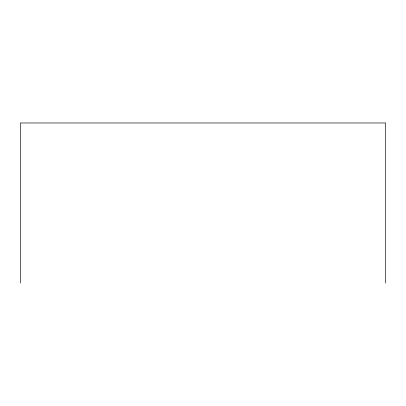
<?xml version="1.0" encoding="UTF-8"?>
<svg xmlns="http://www.w3.org/2000/svg" width="406" height="406" viewBox="0 0 406 406"><rect width="100%" height="100%" fill="white"/><g stroke="black" fill="none" stroke-linecap="round" stroke-linejoin="round"><path stroke-width="0.61" d="M385.7 283.028L385.7 122.972L20.3 122.972L20.3 283.028"/></g></svg>
